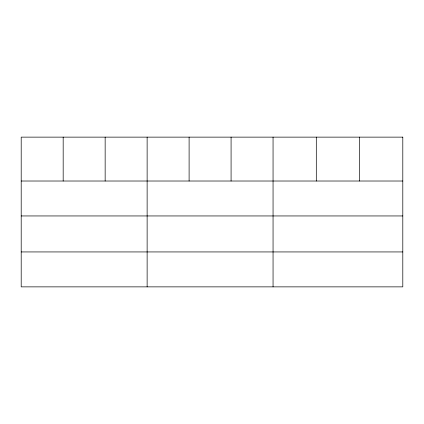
<?xml version="1.0" encoding="UTF-8"?>
<svg xmlns="http://www.w3.org/2000/svg" width="424" height="424" viewBox="0 0 424 424"><rect width="100%" height="100%" fill="white"/><g stroke="black" fill="none" stroke-linecap="round" stroke-linejoin="round"><path stroke-width="0.64" d="M21.2 181.016L402.8 181.016M21.2 215.948L402.8 215.948M21.2 251.936L402.8 251.936M359.552 137.132L359.552 181.016M316.304 137.132L316.304 181.016M273.056 137.132L273.056 286.868M231.08 137.132L231.08 181.016M189.104 137.132L189.104 181.016M147.128 137.132L147.128 286.868M105.152 137.132L105.152 181.016M63.176 137.132L63.176 181.016M402.8 137.132L21.2 137.132L21.2 286.868L402.8 286.868L402.8 137.132"/></g></svg>
